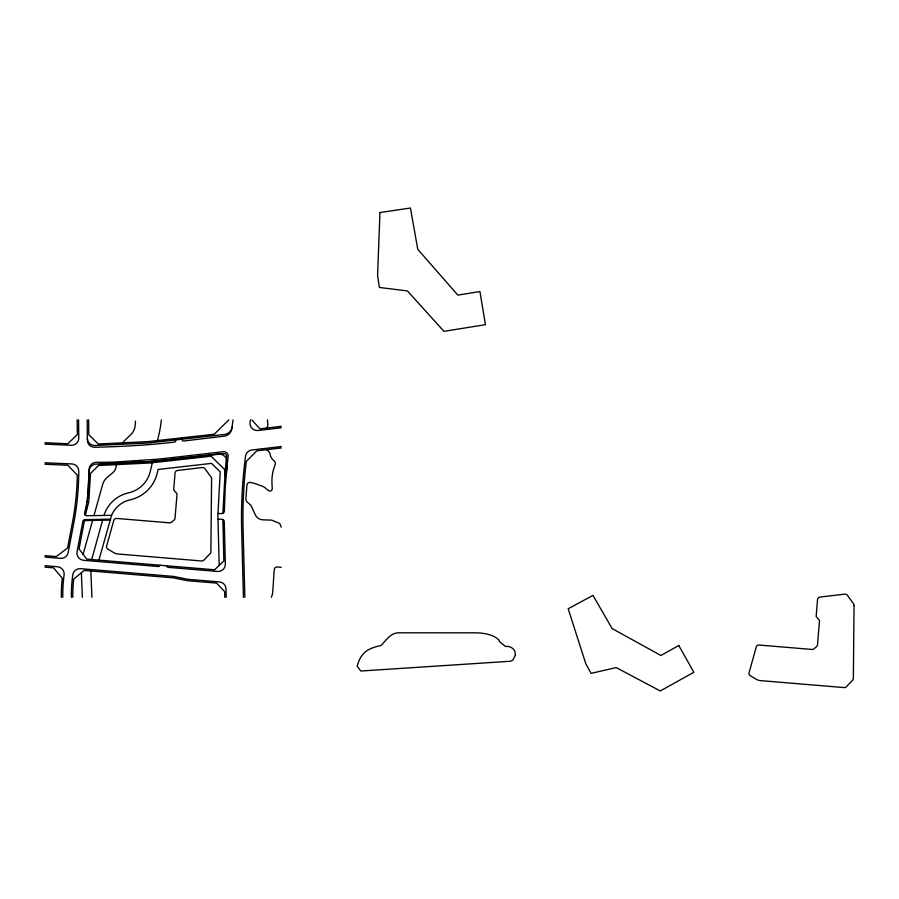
<?xml version="1.0" encoding="UTF-8"?>
<svg xmlns="http://www.w3.org/2000/svg" width="899" height="899" viewBox="0 0 899 899"><rect width="100%" height="100%" fill="white"/><g stroke="black" fill="none" stroke-linecap="round" stroke-linejoin="round"><path stroke-width="1.35" d="M222.907 513.363L225.2 470.065L211.063 456.22L150.324 462.974L98.497 465.502M175.62 438.746L175.552 441.33L174.754 442.016C148.2 445.297 121.376 446.556 94.642 447.275A7.158 7.158 0 0 1 87.372 440.105L87.192 419.9M166.214 565.876L167.596 567.202A3.81 3.81 0 0 0 168.461 567.37L217.603 571.461A7.158 7.158 0 0 0 225.357 564.134L224.256 521.611A2.382 2.382 0 0 0 221.896 519.285L218.109 519.217M135.502 421.092L135.198 425.272A14.328 14.328 0 0 1 130.861 434.554L124.792 440.409A14.328 14.328 0 0 0 122.5 443.286M224.66 476.369L226.604 456.4A2.652 2.652 0 0 0 224.334 453.613L158.629 461.075L99.665 464.345L90.496 473.503L88.81 501.473L85.394 515.228M87.585 499.361L89.091 471.188A7.158 7.158 0 0 1 96.182 464.098L149.492 461.603L217.783 453.984A8.597 8.597 0 0 1 227.335 463.479L225.256 487.303L224.357 511.194A2.382 2.382 0 0 1 221.952 513.554L218.12 513.531M226.379 472.818L226.481 471.728M226.582 470.638L226.795 468.458M86.428 505.44L88.271 491.337L89.102 469.48A7.158 7.158 0 0 1 96.227 462.344L113.117 462.153L158.842 459.119L223.402 451.703A4.293 4.293 0 0 1 228.155 456.512L227.256 464.109M226.908 467.379L227.144 465.199M233.032 419.9L231.852 428.744A8.597 8.597 0 0 1 224.716 436.094L183.396 441.049A1.45 1.45 0 0 1 182.126 439.959L181.845 438.015M250.372 419.9L250.034 422.451A7.158 7.158 0 0 0 257.968 430.509L281.252 427.778M251.821 419.9L259.968 428.834L281.252 426.34M160.483 565.269L158.876 566.471A3.821 3.821 0 0 1 157.988 566.494L83.495 560.291A7.158 7.158 0 0 1 77.056 551.806L82.82 521.577A2.382 2.382 0 0 1 85.124 519.611L110.555 519.128M84.607 519.678L79.056 548.963L86.787 559.133L214.58 569.775L223.851 561.021L222.885 519.51M91.709 559.538L102.576 520.24M87.237 501.957L87.394 501.237M152.313 462.805L150.29 471.402A28.656 28.656 0 0 1 128.591 492.832A33.432 33.432 0 0 0 103.936 515.43M157.482 440.746L158.775 435.228A119.376 119.376 0 0 0 161.326 419.9M86.562 504.845L84.573 512.756A2.382 2.382 0 0 0 86.888 515.756L111.6 515.307A26.262 26.262 0 0 1 129.006 500.102L131.445 499.507A35.814 35.814 0 0 0 157.269 473.031L158.1 469.469L211.546 463.378L220.233 471.885L217.884 515.307L219.187 565.415M85.911 507.53L85.652 508.576M98.901 560.144L111.6 515.307M83.101 554.29L92.608 520.42M93.945 515.621L102.7 484.415A14.328 14.328 0 0 1 107.307 477.279L112.825 472.683A9.552 9.552 0 0 0 116.252 465.233M228.796 419.9L214.277 434.206L148.549 441.555L98.317 444.016L88.799 434.711L88.619 419.9M281.252 446.533L251.799 449.994A7.158 7.158 0 0 0 245.539 456.164A468.93 468.93 0 0 0 241.662 529.68L243.415 597.318M281.252 447.972L256.867 450.837L246.326 461.367A467.491 467.491 0 0 0 243.101 529.635L244.854 597.318M84.45 520.577L110.285 520.094M44.95 462.805L71.763 463.929A7.158 7.158 0 0 1 78.752 471.11A282.219 282.219 0 0 1 73.729 523.454L68.155 552.593A7.158 7.158 0 0 1 60.525 558.38L44.95 557.088M44.95 464.232L67.886 465.266L77.28 475.11A280.78 280.78 0 0 1 72.325 523.184L67.571 548.008L56.266 556.593L44.95 555.649M44.95 442.701L67.796 443.758L77.348 434.554L77.157 419.9M44.95 444.14L71.437 445.297A7.158 7.158 0 0 0 78.775 438.139L78.584 419.9M281.252 567.303L277.341 566.977A2.866 2.866 0 0 0 274.251 569.528L272.813 590.531A18.149 18.149 0 0 1 271.363 597.318M44.95 565.707L57.615 566.763A7.158 7.158 0 0 1 64.11 574.866A147.56 147.56 0 0 0 62.806 597.318M44.95 567.145L53.558 567.865L62.267 578.158A148.987 148.987 0 0 0 61.368 597.318M266.677 449.68L268.543 451.343A4.776 4.776 0 0 1 270.082 454.231A9.552 9.552 0 0 0 273.813 460.524A3.821 3.821 0 0 1 275.072 465.019A42.972 42.972 0 0 0 271.97 483.302L272.262 488.595A2.382 2.382 0 0 1 268.318 490.528L265.452 488.056A9.552 9.552 0 0 0 262.508 486.314L255.597 483.763A14.328 14.328 0 0 0 253.911 483.257L250.428 482.448A2.866 2.866 0 0 0 246.922 485.011L245.899 498.417A4.776 4.776 0 0 0 247.585 502.429L250.102 504.541A4.776 4.776 0 0 1 251.372 506.216L255.282 514.801A8.597 8.597 0 0 0 262.789 519.813L271.644 520.15L279.724 523.432L281.252 527.174M90.855 570.966L91.923 597.318M81.371 572.764L82.36 597.318M267.509 419.9L267.576 422.654A5.147 5.147 0 0 1 266.396 428.081M226.222 597.318L226.009 588.867A7.158 7.158 0 0 0 219.435 581.911L187.689 579.271L173.552 576.416L80.494 568.674A7.158 7.158 0 0 0 72.808 574.787A138.963 138.963 0 0 0 71.403 597.318M224.795 597.318L224.638 591.632L216.592 583.114L187.486 580.698L173.35 577.843L84.203 570.416L73.684 579.125A137.525 137.525 0 0 0 72.83 597.318M87.372 438.319A7.158 7.158 0 0 0 94.586 445.488L147.503 443.083L224.559 434.442A8.597 8.597 0 0 0 232.077 427.036M211.58 478.774L210.883 551.683A2.866 2.866 0 0 1 210.085 553.638L203.758 560.234A2.866 2.866 0 0 1 201.59 560.976L117.724 553.986A8.597 8.597 0 0 1 114.049 552.806L107.858 549.12A2.866 2.866 0 0 1 106.453 546.626L113.948 519.847A2.866 2.866 0 0 1 116.656 518.442L169.484 522.836A2.866 2.866 0 0 0 171.574 522.173L174.035 520.094A2.866 2.866 0 0 0 175.035 518.139L177.058 493.899L173.676 489.854L175.058 473.054A2.866 2.866 0 0 1 177.575 470.447L202.286 467.547A2.866 2.866 0 0 1 204.927 468.705L211.029 477.054A2.866 2.866 0 0 1 211.58 478.774M854.05 605.387L853.353 678.296A2.866 2.866 0 0 1 852.555 680.251L846.229 686.847A2.866 2.866 0 0 1 844.071 687.578L760.206 680.599A8.597 8.597 0 0 1 756.52 679.419L750.328 675.733A2.866 2.866 0 0 1 748.934 673.227L756.419 646.448A2.866 2.866 0 0 1 759.127 645.044L811.966 649.449A2.866 2.866 0 0 0 814.056 648.775L816.506 646.696A2.866 2.866 0 0 0 817.517 644.752L819.528 620.501L816.146 616.467L817.528 599.667A2.866 2.866 0 0 1 820.045 597.06L844.757 594.149A2.866 2.866 0 0 1 847.409 595.307L853.499 603.667A2.866 2.866 0 0 1 854.05 605.387M379.951 212.546L377.58 275.431L379.389 287.466L407.393 290.916L443.949 331.349L485.438 324.674L479.92 291.523L457.849 295.13L417.765 249.315L410.427 208.04L379.951 212.546M515.408 655.045L512.846 660.214L510.407 661.248L360.836 671.025L357.105 666.17C361.184 651.865 368.354 648.336 380.906 645.504C386.424 640.346 390.514 632.368 399.448 632.806L477.257 632.829C484.876 633.244 493.708 634.582 499.159 640.29L499.361 641.481L505.586 646.516C509.239 645.785 512.992 647.774 514.756 651L515.408 655.045M678.767 645.504L660.911 655.483L612.163 628.592L592.98 595.374L568.179 608.758L585.743 663.574L591.048 673.362L616.22 667.586L660.259 690.96L693.848 672.283L678.767 645.504"/></g></svg>
